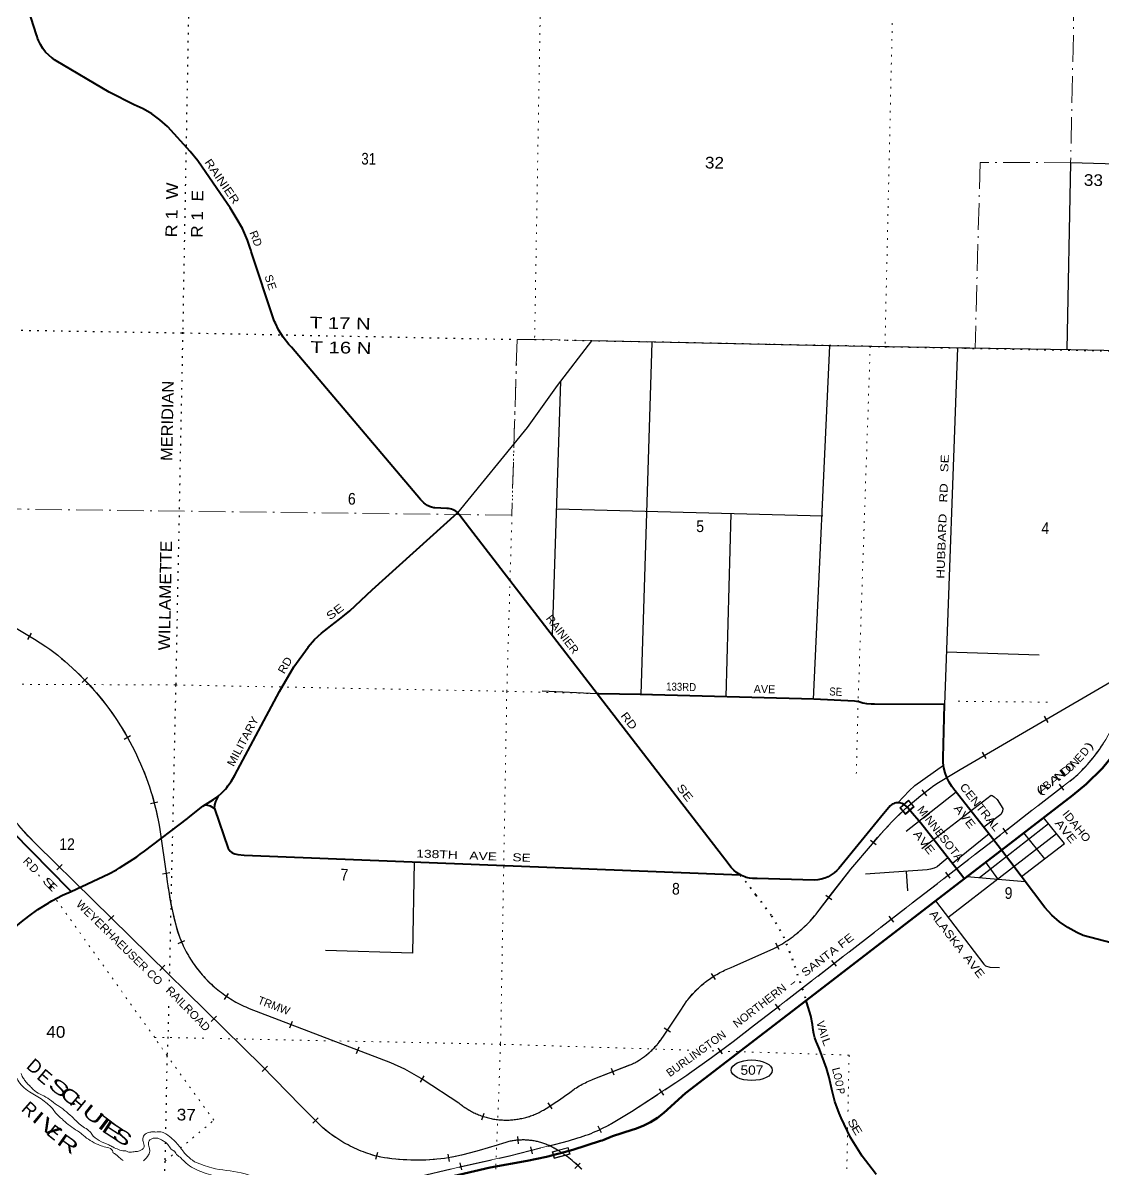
# Model space of a CAD drawing. Header units: feet. Extents: x -518066 to -250644, y -364975 to -177792.
# Drawn here: x -438504 to -422236, y -225043 to -207781 of the extents above; entities that cross this region are included whole.
import ezdxf
from ezdxf.enums import TextEntityAlignment as Align

# ---------------------------------------------------------------- set-up
doc = ezdxf.new("R2010")
doc.units = ezdxf.units.FT
doc.header["$LTSCALE"] = 80
for name, pattern in [('DOT_DASHED', [7.7, 5, -1.2, 0.3, -1.2]), ('DOTTED', [1.5, 0.3, -1.2]), ('LONG_DASHED', [7.5, 6, -1.5])]:
    doc.linetypes.add(name, pattern=pattern)
for name, color, linetype, lineweight in [('17', 7, 'Continuous', 25), ('23', 7, 'Continuous', 70), ('26', 7, 'Continuous', 40), ('29', 7, 'Continuous', 25), ('30', 7, 'Continuous', 13), ('34', 7, 'Continuous', 25), ('39', 7, 'Continuous', 13), ('41', 7, 'Continuous', 13), ('44', 7, 'DOT_DASHED', 13), ('53', 7, 'DOTTED', 40), ('59', 7, 'Continuous', 13), ('6', 7, 'DOTTED', 25), ('63', 7, 'Continuous', 25), ('7', 7, 'DOTTED', 13)]:
    doc.layers.add(name, color=color, linetype=linetype, lineweight=lineweight)
doc.layers.add('27', color=7, linetype='Continuous')

msp = doc.modelspace()

# ---------------------------------------------------------------- linework, layer by layer
at = {"layer": '17'}
msp.add_ellipse((-427527.23, -223554.43), major_axis=(-309.24, 1), ratio=0.500121, dxfattribs=at)
at = {"layer": '23'}
msp.add_line((-424326.84, -220670.02), (-423766.83, -220238.88), dxfattribs=at)
for points in [[(-423766.83, -220238.88), (-422692.57, -219411.83), (-422491.55, -219247.23), (-422246.92, -219006.15), (-422028.84, -218740.83), (-421912.1, -218524), (-421898.62, -218498.97), (-421889.28, -218474), (-421492.27, -217412.54), (-421332, -217052.44), (-421319.65, -217027.89), (-421307.12, -217002.44), (-421263.25, -216913.28), (-421194.83, -216804.5), (-421115.42, -216703.46), (-421025.87, -216611.28), (-420927.19, -216528.97), (-420820.44, -216457.42), (-420633.76, -216353.56), (-418017.95, -215139.14)], [(-431468.5, -225016.96), (-430908.82, -224920.5), (-430617.46, -224858.35), (-430277.03, -224767.88), (-430222.6, -224753.41), (-429803.96, -224618.52), (-429779.07, -224610.5), (-429753.96, -224600.1), (-429621.71, -224545.36), (-429328.36, -224451.02), (-429275.44, -224435.67), (-429160.15, -224392.51), (-429050.01, -224337.55), (-428946.21, -224271.37), (-428849.9, -224194.71), (-428523.71, -223901.1), (-426707.98, -222503.21), (-424326.84, -220670.02)], [(-439529.34, -226914.04), (-434125.42, -225642.27), (-431468.5, -225016.96)]]:
    msp.add_lwpolyline(points, dxfattribs=at)
at = {"layer": '26'}
for points in [[(-429853.48, -217885.27), (-431776.2, -215390.2), (-431923.27, -215200.24), (-431932.34, -215186.79), (-431947.45, -215168.15), (-431964.42, -215151.19), (-431983.07, -215136.1), (-432003.2, -215123.04), (-432024.58, -215112.16), (-432046.98, -215103.57), (-432070.16, -215097.37), (-432093.86, -215093.63), (-432117.82, -215092.38), (-432301.96, -215085.6), (-432316.08, -215083.15), (-432348.69, -215074.93), (-432380.26, -215063.35), (-432410.45, -215048.54), (-432438.93, -215030.65), (-432465.38, -215009.88), (-432515.86, -214957.87), (-434458.05, -212666.84), (-434498.19, -212622.93), (-434581.92, -212516.22), (-434654.04, -212401.34), (-434701.5, -212304.54), (-434713.73, -212279.59), (-434723.03, -212254.54), (-435063.81, -211224.41), (-435072.52, -211198.09), (-435080.41, -211174.41), (-435121.49, -211051.12), (-435197.77, -210879.14), (-435291.61, -210716.08), (-435383.68, -210565.27), (-435527.73, -210355.51), (-435870.21, -209858.18), (-435982.96, -209716.72), (-436323.2, -209343.8), (-436327.07, -209339.98), (-436440.15, -209239.67), (-436563.1, -209151.74), (-436694.57, -209077.14), (-436826.47, -209015.84), (-437202.72, -208822.77), (-438003.26, -208352.07), (-438028.18, -208337.42), (-438053.26, -208319.58), (-438063.05, -208312.62), (-438114.71, -208268.81), (-438161.51, -208219.83), (-438202.92, -208166.23), (-438238.51, -208108.6), (-438267.88, -208047.56), (-438281.76, -208008.79), (-438290.61, -207984.06), (-438299.99, -207958.79), (-438460.76, -207457.51)], [(-437778.76, -220860.59), (-437207.99, -220595.79), (-437094.57, -220535.64), (-437047.04, -220508.45), (-436787.31, -220338.19), (-436762.15, -220321.69), (-436737.31, -220302.71), (-436672.37, -220253.09), (-436025.6, -219762.9), (-436013.87, -219752.37), (-435791.66, -219577.59), (-435635.58, -219475.43), (-435569.67, -219430.51), (-435508.81, -219378.94), (-435455.07, -219322.75), (-435434.12, -219297.63), (-435415.49, -219272.75), (-435365.89, -219204.79), (-435311.45, -219110.95), (-434639.22, -217850.72), (-434421.81, -217479.07), (-434209.58, -217182.41), (-434207.6, -217179.84), (-434112.86, -217069.74), (-434007.14, -216970.15), (-433916.58, -216901.2), (-433890.19, -216881.1), (-433866.58, -216862.95), (-433733.83, -216760.87), (-433708.92, -216741.72), (-433683.83, -216720.34), (-433582.58, -216634.09), (-433244.5, -216319.58), (-431956.13, -215161.07)], [(-424326.84, -220670.02), (-424349.84, -220640.43), (-424978.56, -219831.6), (-425135.34, -219650.74), (-425175.03, -219603.98), (-425200.26, -219579.58), (-425225.27, -219555.39), (-425250.26, -219542.11), (-425263.33, -219536.73), (-425281.51, -219531.39), (-425300.15, -219527.97), (-425319.04, -219526.53), (-425337.97, -219527.06), (-425356.75, -219529.57), (-425375.16, -219534.03), (-425393.01, -219540.4), (-425410.09, -219548.59), (-425416.23, -219552.37), (-425441.21, -219570.07), (-425462.19, -219595.09), (-425545.2, -219694.1), (-426217.06, -220513.92), (-426247.19, -220546.23), (-426287.58, -220582.02), (-426331.49, -220613.4), (-426378.44, -220640.01), (-426427.92, -220661.57), (-426479.37, -220677.84), (-426532.25, -220688.64), (-426585.96, -220693.86), (-427446.72, -220666.74), (-427465.14, -220667.72), (-427513.64, -220666.81), (-427561.78, -220660.84), (-427609.02, -220649.86), (-427629.87, -220642.65), (-427654.84, -220634.02), (-427679.87, -220621.02), (-427707.69, -220606.34), (-427754.36, -220575.08), (-427797.5, -220539.11), (-427836.64, -220498.82), (-427871.36, -220454.67), (-427883.99, -220441.04), (-429853.48, -217885.27)], [(-423766.83, -220238.88), (-423984.12, -219953.35), (-424463.5, -219348.75), (-424468.99, -219342.39), (-424515.53, -219281.67), (-424555.48, -219216.42), (-424588.38, -219147.35), (-424613.89, -219075.22), (-424631.71, -219000.81), (-424641.66, -218924.95), (-424643.63, -218848.47), (-424624.89, -218047.74), (-425678.55, -218043.38), (-425730.76, -218043.32), (-425793.85, -218037.2), (-425855.96, -218024.53), (-425882.18, -218014.51), (-425914.68, -218005.54), (-425947.94, -218000.02), (-425981.59, -217998.01), (-426592.72, -217965.72), (-429209.21, -217897.75), (-429828.52, -217885.75), (-429853.48, -217885.27)], [(-437778.76, -220860.59), (-437805.45, -220833.42), (-438649.7, -219974.06), (-438953.04, -219593.92), (-439214.97, -219184.16), (-439374.57, -218877.82)], [(-435761.42, -219557.8), (-435721.27, -219561.46), (-435685.81, -219571.31), (-435619.89, -219610.36)], [(-435619.89, -219610.36), (-435614.9, -219555.55), (-435599.15, -219508.24), (-435551.84, -219415.4)], [(-435619.89, -219610.36), (-435414.13, -220217), (-435384.45, -220255.22), (-435352.94, -220278.87), (-435311.57, -220296.61), (-435266.27, -220304.49), (-435172.67, -220315.88), (-427701.46, -220610.47)], [(-421694.28, -221745.31), (-422535.08, -221525.5), (-422633.17, -221481.68), (-422767.33, -221406.79), (-422892.93, -221318.29), (-423008.59, -221217.15), (-423113.05, -221104.47), (-423638.12, -220408.02), (-423766.83, -220238.88)], [(-439436.73, -222105.45), (-439341.32, -222029.23), (-439114.39, -221827.03), (-438840.47, -221585.23), (-438523.85, -221319.87), (-438416.34, -221234.78), (-438278.14, -221132.39), (-438115.75, -221034.14), (-438090.9, -221019.1), (-438065.75, -221005.56), (-437906.69, -220919.94), (-437778.76, -220860.59)], [(-425652.41, -225126.18), (-425665.04, -225110.87), (-425865.95, -224849.06), (-426038.4, -224567.68), (-426180.48, -224269.81), (-426212.42, -224198.53), (-426275.22, -224024.71), (-426319.51, -223845.28), (-426360.06, -223664.51), (-426402.3, -223524.81), (-426506.81, -223237.05), (-426554.01, -223130.07), (-426557.07, -223122.9), (-426577.3, -223066.44), (-426591.52, -223008.16), (-426599.56, -222948.73), (-426610.29, -222866.44), (-426638.94, -222734.68), (-426697.65, -222537.82), (-426707.98, -222503.21)]]:
    msp.add_lwpolyline(points, dxfattribs=at)
at = {"layer": '29'}
for p, q in [((-429032.6, -212587.71), (-429196.96, -217898.07)), ((-426595.57, -217966.27), (-426353.17, -212642.46)), ((-424429.9, -212674.7), (-424624.89, -218047.74)), ((-430406.18, -213176.97), (-430532.87, -217003.65)), ((-430469.81, -215099.1), (-426458.02, -215204.12)), ((-427842.74, -215167.87), (-427915.33, -217931.36)), ((-424596.04, -217252.88), (-423197.15, -217296.68)), ((-429853.48, -217885.27), (-430684.84, -217846.76)), ((-424450.56, -219365.07), (-425200.84, -219957.29)), ((-423057.8, -219842.48), (-424096.36, -220654.42)), ((-424572.07, -221252.53), (-422939.54, -219988.97)), ((-423952.39, -219995.05), (-424505.98, -220439.57)), ((-423432.14, -219981.21), (-423119.41, -220372.19)), ((-424005.38, -220422.54), (-423823.37, -220672.78)), ((-425199.04, -220559.22), (-425183.1, -220850.88)), ((-424286.06, -220638.62), (-423409.22, -220711.64))]:
    msp.add_line(p, q, dxfattribs=at)
for points in [[(-412617.68, -211466.29), (-412845.61, -211437.25), (-414799.86, -211459.04), (-414841.18, -211450.5), (-414860.01, -211437.54), (-414869.42, -211415.17), (-414876.48, -211378.67), (-414850.59, -210204.69), (-414857.66, -210167.01), (-414869.42, -210152.88), (-414900.29, -210125.47), (-420110.21, -209964.31), (-422724.29, -209887.4), (-422780.36, -212702.06)], [(-429941.02, -212569.13), (-430459.33, -213240.47), (-430909.94, -213874.77), (-431956.13, -215161.07)], [(-419979.57, -212762.24), (-422719.44, -212703.37), (-426372.6, -212642.13), (-429941.02, -212569.13)], [(-425326.06, -219526.73), (-425158.02, -219348.06), (-425070.97, -219265.34), (-424637.36, -218957.72)], [(-424964.85, -220214.72), (-423922.59, -219413.22), (-423905.76, -219418.71), (-423875.16, -219437.55), (-423832.28, -219479.1), (-423745.7, -219611.83), (-423749.1, -219655.53), (-423777.83, -219701.32), (-424032.63, -219892.17)], [(-423464, -220638.98), (-422816.12, -220141.85), (-423132.22, -219750.3)], [(-432613.09, -220416.8), (-432636.24, -221789.08), (-433944.99, -221751.4)], [(-424572.42, -220354.08), (-424692.34, -220456.66), (-424731.96, -220490.26), (-424781.39, -220511.46), (-424835.53, -220527.94), (-424885.09, -220537.96), (-425815.22, -220600.94)], [(-424761.58, -221004.72), (-424033.76, -221956.45), (-424006.97, -221982.19), (-423943.28, -222004.23), (-423797.83, -222008.66)]]:
    msp.add_lwpolyline(points, dxfattribs=at)
at = {"layer": '34'}
for p, q in [((-438430.93, -217067.71), (-438374.55, -216973.48)), ((-437609.93, -217716.16), (-437530.64, -217640.2)), ((-423064.51, -218317.88), (-423119.79, -218223)), ((-436978.28, -218569.46), (-436882.91, -218515.04)), ((-423997.15, -218858.26), (-424052.43, -218763.39)), ((-424891.17, -219420.31), (-424958.65, -219333.69)), ((-436580.05, -219538.19), (-436473.84, -219510.34)), ((-425653.76, -220161), (-425739.17, -220091.98)), ((-437912.78, -220455.81), (-437990.6, -220535.08)), ((-436401.49, -220594.16), (-436292.79, -220578.54)), ((-426322.01, -220987.08), (-426409.43, -220920.65)), ((-437136.51, -221221.56), (-437214.33, -221300.83)), ((-436164.34, -221643.58), (-436063.83, -221599.38)), ((-427112.68, -221737.68), (-427165.39, -221641.36)), ((-436366.3, -221974.02), (-436444.12, -222053.28)), ((-428071.85, -222188.54), (-428130.65, -222095.82)), ((-435469.9, -222487.48), (-435407.64, -222397.04)), ((-435590.04, -222739.76), (-435667.85, -222819.03)), ((-434484.01, -222915.53), (-434444.71, -222813)), ((-428753.02, -222980.65), (-428844.28, -222919.59)), ((-433478.46, -223303.67), (-433439.17, -223201.14)), ((-434819.97, -223494.1), (-434899.52, -223571.62)), ((-429600, -223629.76), (-429639.9, -223527.46)), ((-432516.8, -223734.42), (-432462.23, -223639.14)), ((-430532.09, -224135.81), (-430591.91, -224043.73)), ((-431591.84, -224303.23), (-431557.51, -224198.93)), ((-434058.56, -224273.64), (-434137.15, -224352.13)), ((-431056.96, -224550.79), (-431046.79, -224661.41)), ((-433162.94, -224792.74), (-433192.43, -224899.84)), ((-432102.32, -224819.02), (-432084.75, -224928.71)), ((-430112.85, -224955.99), (-430191.07, -225034.85))]:
    msp.add_line(p, q, dxfattribs=at)
at = {"layer": '34', "lineweight": 13}
for p, q in [((-427482.41, -222871.76), (-422662.14, -219141.84)), ((-425298.23, -219602.61), (-425166, -219487.33)), ((-425080.22, -219585.72), (-425166, -219487.33)), ((-425212.45, -219701), (-425298.23, -219602.61)), ((-425212.8, -219700.6), (-425080.57, -219585.32)), ((-439521.26, -226801.72), (-431914.93, -225009.3))]:
    msp.add_line(p, q, dxfattribs=at)
at = {"layer": '34'}
for points in [[(-425708.53, -220142.53), (-425686.04, -220114.68), (-425632.92, -220051.48), (-425578.87, -219988.77), (-425524.01, -219927.23), (-425467.57, -219866.33), (-425410.04, -219806.99), (-425351.97, -219748.42), (-425292.32, -219690.5), (-425232.26, -219634.01), (-425170.99, -219578.4), (-425108.26, -219524.11), (-425045.36, -219470.86), (-424981.29, -219418.51), (-424915.72, -219367.45), (-424850.03, -219317.44), (-424783.52, -219268.59), (-424715.51, -219221.02), (-424387.98, -219023.24), (-418745.69, -215735.95)], [(-439328.07, -216463.11), (-438331.61, -217060.96), (-438157.64, -217170.76), (-438097.37, -217214.47), (-438038.44, -217259.31), (-437980.28, -217305.18), (-437922.25, -217351.99), (-437865.57, -217399.94), (-437809.97, -217448.67), (-437754.53, -217498.34), (-437700.41, -217549.14), (-437647.4, -217600.75), (-437594.77, -217653.62), (-437543.59, -217707.05), (-437492.9, -217761.17), (-437443.19, -217816.67), (-437394.93, -217872.71), (-437347.41, -217929.78), (-437300.72, -217987.31), (-437255.03, -218046.21), (-437210.52, -218105.31), (-437167.01, -218165.79), (-437124.68, -218226.47), (-437083.1, -218288.18), (-437042.95, -218350.44), (-437003.89, -218413.49), (-436965.67, -218476.98), (-436928.79, -218541.6), (-436892.74, -218606.67), (-436858.14, -218672.28), (-436824.37, -218738.33), (-436792.28, -218805.28), (-436761.05, -218872.66), (-436731, -218940.24), (-436702.02, -219008.62), (-436674.5, -219077.53), (-436648.06, -219147.22), (-436622.55, -219216.77), (-436598.73, -219287.22), (-436576.1, -219357.85), (-436554.31, -219428.93), (-436534.04, -219499.96), (-436515.12, -219572.11), (-436497.13, -219644.13), (-436480.93, -219716.44), (-436465.31, -219788.84), (-436451.39, -219862.13), (-436439.43, -219930.67), (-436339.38, -220627.08), (-436328.81, -220716.35), (-436316.26, -220804.85), (-436302.17, -220893.2), (-436287.01, -220981.93), (-436269.85, -221069.93), (-436251.24, -221157.23), (-436231.54, -221244.93), (-436209.86, -221331.9), (-436186.7, -221418.19), (-436172.76, -221467.66), (-436162.35, -221498.84), (-436151.29, -221529.6), (-436139.69, -221560.2), (-436127.68, -221590.86), (-436115.02, -221621.1), (-436101.87, -221651), (-436088.3, -221680.95), (-436074.08, -221710.49), (-436059.39, -221739.68), (-436044.1, -221768.88), (-436028.39, -221797.53), (-436012.33, -221826.08), (-435995.55, -221854.39), (-435978.35, -221882.16), (-435960.62, -221909.76), (-435942.59, -221937.06), (-435923.84, -221964.14), (-435904.86, -221990.73), (-435885.15, -222017.09), (-435865.21, -222042.99), (-435844.73, -222068.71), (-435823.84, -222093.89), (-435802.47, -222118.71), (-435780.8, -222143.24), (-435758.47, -222167.37), (-435735.85, -222191.18), (-435712.81, -222214.48), (-435689.46, -222237.48), (-435665.53, -222259.88), (-435641.28, -222282), (-435616.8, -222303.63), (-435591.85, -222324.9), (-435566.48, -222345.66), (-435540.63, -222366.06), (-435514.71, -222386.04), (-435488.21, -222405.43), (-435461.45, -222424.35), (-435434.4, -222442.97), (-435407.18, -222460.93), (-435379.29, -222478.49), (-435351.34, -222495.63), (-435323.03, -222512.07)], [(-433442.59, -224757.61), (-433475.71, -224743.28), (-433508.88, -224728.38), (-433541.49, -224712.83), (-433574, -224696.84), (-433606.09, -224680.38), (-433638.11, -224663.18), (-433669.57, -224645.34), (-433700.75, -224627.21), (-433731.85, -224608.33), (-433762.4, -224589.11), (-433792.69, -224569.26), (-433822.58, -224548.67), (-433852.05, -224527.9), (-433881.28, -224506.52), (-433910.13, -224484.38), (-433938.53, -224462.06), (-433966.54, -224439.27), (-433994.18, -224415.69), (-434325.35, -224084.14), (-434905.19, -223488.96), (-438301.23, -220154.99), (-438425.09, -220027.43), (-438495.52, -219948.75), (-438563.74, -219868.89)], [(-429937.85, -223700.52), (-429913.65, -223691.12), (-429360.61, -223475.44), (-429342.51, -223467.29), (-429324.74, -223458.79), (-429307.09, -223449.97), (-429289.44, -223440.9), (-429272.07, -223431.46), (-429254.94, -223421.74), (-429237.8, -223411.8), (-429220.95, -223401.48), (-429204.34, -223390.89), (-429187.77, -223379.94), (-429171.53, -223368.77), (-429155.38, -223357.4), (-429139.43, -223345.61), (-429123.82, -223333.61), (-429108.34, -223321.28), (-429093.07, -223308.81), (-429077.97, -223295.92), (-429063.18, -223282.92), (-429048.56, -223269.5), (-429034.24, -223255.96), (-429020.08, -223242.12), (-429006.24, -223228.04), (-428992.64, -223213.72), (-428979.26, -223199.23), (-428966.15, -223184.37), (-428953.23, -223169.36), (-428940.66, -223154.11), (-428928.3, -223138.72), (-428916.32, -223122.99), (-428904.53, -223107.1), (-428893.04, -223091.1), (-428881.79, -223074.85), (-428871.57, -223059.39), (-428868.59, -223055.87), (-428596.22, -222648.84), (-428503.8, -222510.35), (-428490.1, -222492.45), (-428473.65, -222471.73), (-428456.8, -222451.18), (-428439.7, -222430.87), (-428422.09, -222411.03), (-428404.25, -222391.41), (-428385.93, -222372.09), (-428367.38, -222353.02), (-428348.47, -222334.46), (-428329.3, -222316.11), (-428309.83, -222298.15), (-428289.89, -222280.5), (-428269.82, -222263.27), (-428249.34, -222246.21), (-428228.64, -222229.73), (-428207.54, -222213.42), (-428186.23, -222197.69), (-428164.67, -222182.17), (-428142.94, -222167.08), (-428120.76, -222152.32), (-428098.35, -222138.11), (-428075.85, -222124.19), (-428052.9, -222110.59), (-428029.92, -222097.46), (-428006.64, -222084.71), (-427982.99, -222072.46), (-427959.39, -222060.57), (-427935.46, -222049.03), (-427911.18, -222038.02), (-427886.94, -222027.34), (-427862.52, -222017.09), (-427837.79, -222007.36), (-427791.04, -221985.34), (-427196.18, -221720.68), (-427165.5, -221704.8), (-427135.34, -221688.29), (-427105.45, -221671.26), (-427075.56, -221653.79), (-427046.21, -221635.7), (-427017.3, -221617.18), (-426988.4, -221598.21), (-426960.03, -221578.63), (-426932.11, -221558.61), (-426904.27, -221537.98), (-426877.07, -221516.99), (-426850.04, -221495.65), (-426823.38, -221473.62), (-426797.32, -221451.23), (-426771.55, -221428.3), (-426746.12, -221405.13), (-426721.06, -221381.24), (-426696.53, -221357.2), (-426672.34, -221332.44), (-426648.71, -221307.51), (-426625.33, -221282.05), (-426602.58, -221256.25), (-426580.28, -221230.01), (-426558.33, -221203.5), (-426546.64, -221188.8), (-426308.31, -220875.19), (-426033.99, -220527.43), (-425708.53, -220142.53)], [(-435323.03, -222512.07), (-435294.6, -222528.25), (-435265.58, -222543.86), (-435236.54, -222558.87), (-435207.28, -222573.4), (-435177.54, -222587.58), (-435147.68, -222600.92), (-435117.68, -222614.04), (-435097.8, -222622.25), (-432965.14, -223439.58), (-432758.77, -223533.4), (-432476.8, -223694.87), (-431940.65, -224046.26), (-431925.48, -224058.73), (-431910.17, -224070.76), (-431894.64, -224082.52), (-431878.89, -224094.18), (-431862.93, -224105.43), (-431846.85, -224116.35), (-431830.52, -224127.16), (-431814.01, -224137.56), (-431797.37, -224147.63), (-431780.43, -224157.52), (-431763.44, -224167.01), (-431746.31, -224176.33), (-431728.89, -224185.29), (-431711.43, -224193.86), (-431693.76, -224202.17), (-431676.03, -224210.24), (-431658, -224217.96), (-431640.02, -224225.38), (-431621.74, -224232.44), (-431603.5, -224239.18), (-431585.04, -224245.68), (-431566.53, -224251.77), (-431547.9, -224257.53), (-431529.21, -224263.05), (-431510.32, -224268.15), (-431491.38, -224273.01), (-431472.39, -224277.46), (-431453.34, -224281.69), (-431434.18, -224285.42), (-431414.96, -224288.89), (-431395.78, -224292.06), (-431376.46, -224294.91), (-431357.09, -224297.34), (-431337.6, -224299.45), (-431318.21, -224301.34), (-431298.72, -224302.73), (-431279.23, -224303.81), (-431259.7, -224304.65), (-431240.29, -224305.09), (-431220.67, -224305.12), (-431201.15, -224304.93), (-431181.69, -224304.27), (-431162.21, -224303.44), (-431142.65, -224302.12), (-431123.25, -224300.51), (-431103.9, -224298.58), (-431084.42, -224296.32), (-431065.13, -224293.6), (-431045.85, -224290.74), (-431026.63, -224287.38), (-431007.34, -224283.79), (-430988.33, -224279.84), (-430969.28, -224275.47), (-430950.31, -224270.88), (-430931.38, -224265.98), (-430912.65, -224260.62), (-430893.88, -224255), (-430875.28, -224249.09), (-430856.8, -224242.8), (-430838.49, -224236.2), (-430820.23, -224229.28), (-430802.07, -224222.15), (-430784.1, -224214.56), (-430766.23, -224206.73), (-430748.48, -224198.51), (-430730.83, -224190.07), (-430713.46, -224181.26), (-430696.17, -224172.21), (-430679.08, -224162.87), (-430663.93, -224154.2), (-430582.7, -224104.04), (-430503.06, -224052.29), (-430424.26, -223999.15), (-430345.57, -223944.78), (-430268.48, -223888.84), (-430202.85, -223839.69), (-430190.33, -223831.4), (-430168.42, -223817.64), (-430146.41, -223804.15), (-430123.96, -223790.98), (-430101.49, -223778.26), (-430078.72, -223765.92), (-430055.61, -223754.06), (-430032.53, -223742.54), (-430009.14, -223731.39), (-429985.42, -223720.74), (-429961.71, -223710.42), (-429937.85, -223700.52)], [(-430450.48, -224758.8), (-430475.19, -224743.84), (-430504.09, -224727.24), (-430505.72, -224726.29), (-430520.41, -224718.27), (-430535.14, -224710.55), (-430549.98, -224703.07), (-430565.06, -224695.76), (-430580.2, -224688.87), (-430595.42, -224682.13), (-430610.82, -224675.72), (-430626.36, -224669.48), (-430641.88, -224663.61), (-430657.63, -224658.02), (-430673.39, -224652.66), (-430689.29, -224647.51), (-430705.24, -224642.8), (-430721.36, -224638.22), (-430737.47, -224633.96), (-430753.67, -224630.04), (-430769.89, -224626.41), (-430786.23, -224623.01), (-430802.6, -224619.84), (-430819.04, -224617.08), (-430835.5, -224614.53), (-430852.06, -224612.31), (-430868.66, -224610.32), (-430885.23, -224608.71), (-430901.84, -224607.31), (-430918.44, -224606.21), (-430935.14, -224605.45), (-430951.75, -224604.95), (-430968.49, -224604.7), (-430985.1, -224604.82), (-431001.84, -224605.17), (-431018.47, -224605.88), (-431035.14, -224606.81), (-431051.7, -224608.01), (-431068.35, -224609.54), (-431084.91, -224611.43), (-431101.41, -224613.51), (-431117.99, -224615.92), (-431134.39, -224618.57), (-431150.8, -224621.53), (-431167.18, -224624.88), (-431183.42, -224628.38), (-431199.65, -224632.19), (-431215.86, -224636.37), (-431231.94, -224640.73), (-431247.91, -224645.34), (-431263.86, -224650.36), (-431361.55, -224682.09), (-431495.25, -224723.42), (-431630.42, -224761.82), (-431765.17, -224798.46), (-431900.44, -224832.77), (-432037.2, -224864.12), (-432042.58, -224864.99), (-432098.75, -224873.98), (-432154.71, -224881.71), (-432211.19, -224888.67), (-432267.47, -224894.36), (-432323.95, -224899.35), (-432380.28, -224903.37), (-432437.09, -224906.34), (-432493.67, -224908.02), (-432550.15, -224909.08), (-432607.11, -224909.04), (-432663.58, -224908.1), (-432720.23, -224906.16), (-432776.96, -224902.87), (-432833.28, -224899), (-432889.75, -224894.13), (-432946.33, -224887.91), (-433002.48, -224881.1), (-433058.47, -224873.33), (-433114.59, -224864.23), (-433133.43, -224859.7), (-433168.5, -224850.82), (-433203.47, -224841.18), (-433238.34, -224831.11), (-433272.81, -224820.26), (-433307.18, -224808.96), (-433341.3, -224797.07), (-433375.33, -224784.43), (-433408.93, -224771.31), (-433442.59, -224757.61)], [(-430086.57, -225042.94), (-430105.02, -225024.25), (-430122.23, -225008.75), (-430151.83, -224980.88), (-430173.62, -224961.37), (-430205.4, -224936.87), (-430230.7, -224915.51), (-430256.64, -224894.47), (-430282.68, -224874.01), (-430309.16, -224853.95), (-430330.97, -224838.23)]]:
    msp.add_lwpolyline(points, dxfattribs=at)
at = {"layer": '34', "lineweight": 13}
for points in [[(-424714.91, -219221.93), (-424387.42, -219024.18), (-418745.12, -215736.89)], [(-439328.19, -216465.84), (-438332.17, -217061.89), (-438158.24, -217171.66)], [(-438424.28, -220026.67), (-438300.44, -220154.21), (-434904.4, -223488.18), (-434324.55, -224083.36), (-433993.43, -224414.87)], [(-426545.77, -221189.46), (-426307.44, -220875.85), (-426033.14, -220528.11), (-425707.68, -220143.22)], [(-427837.35, -222008.36), (-427790.58, -221986.33), (-427195.69, -221721.65)], [(-435098.2, -222623.26), (-432965.56, -223440.58), (-432759.27, -223534.37), (-432477.37, -223695.8), (-431941.29, -224047.14)], [(-428870.69, -223060.05), (-428867.71, -223056.52), (-428595.3, -222649.45), (-428502.9, -222510.98)], [(-429913.25, -223692.13), (-429360.15, -223476.43), (-429359.16, -223475.94)], [(-429640.43, -224358.61), (-429338.57, -224178.14), (-428668.36, -223738.73), (-428505.59, -223629.29)], [(-431905.1, -225004.22), (-431175.88, -224843.94), (-430286.16, -224618.57), (-430146.23, -224574.72)]]:
    msp.add_lwpolyline(points, dxfattribs=at)
msp.add_lwpolyline([(-425286.93, -219603.38), (-425166.77, -219498.62), (-425091.86, -219584.54), (-425212.02, -219689.3)], close=True, dxfattribs=at)
for centre, radius, start, end in [((-440634.83, -220627.76), 4251.84, 9.43393, 54.3752), ((-424250.14, -217361.58), 2385.6, 311.7332, 340.21395), ((-433952.67, -215977.9), 6032.23, 206.19107, 222.15893), ((-422020.65, -223120.78), 4739.21, 124.64603, 141.07647), ((-431236.05, -220052.28), 5136.69, 186.42644, 195.99811), ((-428094.15, -219961.49), 1976.21, 297.04163, 321.58333), ((-434387.41, -220883.15), 1879.69, 198.12741, 247.7811), ((-427289.22, -223426.13), 1520.04, 111.13713, 142.98275), ((-441858.6, -204524.1), 23309.04, 304.95049, 308.08025), ((-429819.82, -222440.22), 1133.59, 293.92248, 326.85355), ((-429384.19, -225077.46), 1482.92, 110.9021, 123.47929), ((-433504.24, -219495.09), 5457.7, 301.36738, 307.23026), ((-431225.05, -223186.78), 1119.47, 230.22283, 300.11527), ((-430834.55, -222263.82), 2411.23, 286.58653, 299.68492), ((-432639.12, -222845.13), 2073.22, 229.21357, 256.74807), ((-433783.68, -217039.68), 8015.87, 282.5829, 288.31935), ((-430972.14, -225560.09), 956.47, 60.66361, 107.77893), ((-431443, -226383.18), 1904.72, 44.74428, 60.44653), ((-432576.25, -221661.96), 3246.09, 260.45774, 279.55506)]:
    msp.add_arc(centre, radius, start, end, dxfattribs=at)
msp.add_ellipse((-535448.69, -234509.63), major_axis=(2545.71, 100043.5), ratio=0.999999, start_param=4.87699714, end_param=4.88402708, dxfattribs=at)
at = {"layer": '39'}
msp.add_line((-435950.5, -224909.58), (-435919.54, -224932.48), dxfattribs=at)
for points in [[(-439460, -223309), (-439270.54, -223346.39), (-439021.56, -223418.64), (-438997.52, -223429.07), (-438812.44, -223460.05), (-438738.3, -223491.39), (-438678.64, -223546.7), (-438580.17, -223703.36), (-438510.98, -223795.09), (-438405.4, -223881.32), (-438203.56, -224003.24), (-438117.93, -224075.06), (-438060.26, -224128.32), (-438012.87, -224195.54), (-437909.49, -224293.82), (-437897.54, -224304.08), (-437847.81, -224349.16), (-437626.39, -224509.67), (-437570.6, -224554.85), (-437340.69, -224687.27), (-437304.58, -224699.9), (-437148.5, -224780.84), (-437146.64, -224790.94), (-437122.72, -224809.44), (-437055.05, -224868.9), (-436995.37, -224911.7)], [(-438529.59, -223605.48), (-438522.16, -223630.62), (-438504.61, -223662.66), (-438485.94, -223690.1), (-438469.95, -223715.7)], [(-438469.95, -223715.7), (-438419.88, -223772.27), (-438401.98, -223788.65), (-438350.38, -223843.84), (-438130.52, -223974.09), (-438016.87, -224060.44), (-437962.95, -224095.52), (-437741.86, -224278.18), (-437598.59, -224405.28), (-437508.74, -224465.08), (-437482.92, -224491.66), (-437467.16, -224516.08), (-437211.5, -224679.13), (-437147.44, -224710.31), (-436976.88, -224767.28), (-436964.77, -224767.46), (-436922.65, -224782.19), (-436866.29, -224789.08), (-436829.87, -224781.57), (-436761.2, -224774.52), (-436716.5, -224753.02), (-436681.73, -224721.3), (-436679.19, -224687.07), (-436698.2, -224610.2), (-436693.46, -224563.92), (-436676.81, -224529.9), (-436605.66, -224492.67), (-436553.08, -224483.38), (-436482.51, -224484.44), (-436460.31, -224482.74), (-436389.85, -224491.86), (-436319.9, -224533.22), (-436232.28, -224607.08), (-436194.52, -224643.92), (-436081.74, -224786.69), (-435956.49, -224905.46), (-435950.5, -224909.58)], [(-436687.03, -224918.05), (-436611.94, -224828.79), (-436591.91, -224756.14), (-436599.04, -224730.9), (-436613.47, -224663.16), (-436610.28, -224635.52), (-436592.16, -224604.29), (-436553.25, -224583.24), (-436502.7, -224575.86), (-436472.76, -224579.04), (-436399.97, -224614.03), (-436358.34, -224638.95), (-436310.7, -224689.12), (-436256.03, -224755.33), (-436229.45, -224768.88), (-436221.36, -224773.41), (-436201.53, -224803.14), (-436137.68, -224865.81), (-436071.72, -224929.45)], [(-434341.5, -225636.25), (-434490.88, -225533.56), (-434874.78, -225328.46), (-435189.14, -225225.73), (-435570.66, -225157.44), (-435841.39, -225073.95), (-435965.55, -225012.74), (-436071.72, -224929.45)], [(-435919.54, -224932.48), (-435659.44, -225024.4), (-435215.91, -225100.34), (-434747.08, -225281.52), (-434324.15, -225527.86), (-434237.22, -225613.43)]]:
    msp.add_spline(points, degree=3, dxfattribs=at)
at = {"layer": '44'}
msp.add_lwpolyline([(-410302.53, -186281.38), (-411714.05, -186265.16), (-411719.45, -187622.13), (-412049.74, -187620.53), (-412068.54, -188873.6), (-411751.86, -188876.39), (-411772.12, -191549.78), (-414492.35, -191515.34), (-414593.68, -196809.54), (-414701.92, -202159.88), (-419983.12, -202064.22), (-420078.15, -207393.06), (-422670.26, -207351.82), (-422724.29, -209887.4), (-424087.69, -209881.75), (-424162.86, -212682.52), (-425520.43, -212657.6), (-430797.01, -212548.26), (-431061.23, -212548.34), (-431140.21, -215195.16), (-438866.63, -215100.55), (-438842.32, -213803), (-439276.73, -213798.29)], dxfattribs=at)
at = {"layer": '53'}
msp.add_lwpolyline([(-427701.46, -220610.47), (-427463.58, -220911.86), (-427231.04, -221227.11), (-427051.01, -221538.61), (-426919.73, -221872.62), (-426707.98, -222503.21)], dxfattribs=at)
at = {"layer": '59'}
for points in [[(-430532.72, -224784.56), (-430291.32, -224715.57), (-430262.34, -224816.95), (-430503.73, -224885.94)], [(-430522.82, -224790.05), (-430296.81, -224725.46), (-430272.23, -224811.45), (-430498.23, -224876.04)]]:
    msp.add_lwpolyline(points, close=True, dxfattribs=at)
at = {"layer": '6'}
for p, q in [((-436202.69, -217752.3), (-436304.19, -222358.17)), ((-436309.29, -222589.59), (-436319.49, -223052.42)), ((-436319.49, -223052.42), (-436333.59, -223331.9)), ((-436333.59, -223331.9), (-436357.54, -224507.08)), ((-436360.19, -224637.48), (-436366.03, -224923.82))]:
    msp.add_line(p, q, dxfattribs=at)
for points in [[(-435572.18, -185799.65), (-435675.63, -191150.45), (-435809.14, -196487.54), (-435901.63, -201780.65), (-436000.47, -207092.65), (-436097.81, -212439.8), (-436202.69, -217752.3)], [(-439249.76, -212398.07), (-436097.94, -212448.83), (-431061.23, -212548.34)], [(-430797.01, -212548.26), (-425742.14, -212648.23), (-425520.43, -212657.6), (-420497.74, -212751.21), (-420225.59, -212759.33), (-415168.59, -212851.62), (-414914.54, -212857.46), (-409772.31, -212929.93)], [(-436366.03, -224923.82), (-436469.83, -228397.91), (-436637.03, -233694.71), (-436804.13, -238987.5), (-436985.64, -244293.98), (-437040.58, -249595.73), (-437137.81, -254902.41), (-437181.91, -257353.12)]]:
    msp.add_lwpolyline(points, dxfattribs=at)
at = {"layer": '63'}
for p, q in [((-422825.22, -219335.95), (-422893.18, -219248.13)), ((-423674.85, -219996.66), (-423742.79, -219908.85)), ((-424538.43, -220661.6), (-424606.39, -220573.78)), ((-425388.04, -221322.32), (-425455.99, -221234.5)), ((-426251.61, -221987.25), (-426319.55, -221899.44)), ((-427101.2, -222647.98), (-427169.15, -222560.16)), ((-427968.97, -223309.35), (-428034.92, -223220.03)), ((-428853.51, -223927.46), (-428914.38, -223834.61)), ((-429790.81, -224496.83), (-429838.05, -224396.36)), ((-430828.24, -224813.97), (-430855.5, -224706.34)), ((-431892.49, -225056.43), (-431916.33, -224947.99))]:
    msp.add_line(p, q, dxfattribs=at)
at = {"layer": '63', "linetype": 'LONG_DASHED'}
msp.add_line((-439527.18, -226801.99), (-431916.23, -225008.48), dxfattribs=at)
msp.add_lwpolyline([(-431916.24, -225008.48), (-431176.14, -224842.86), (-430286.46, -224617.51), (-430146.56, -224573.67), (-430106.2, -224561.4), (-430066.35, -224548.27), (-430026.7, -224534.44), (-429986.97, -224520.1), (-429947.75, -224504.9), (-429908.96, -224489.06), (-429870.07, -224472.71), (-429831.7, -224455.49), (-429793.76, -224437.66), (-429755.8, -224419.06), (-429718.5, -224399.89), (-429681.34, -224380.27), (-429644.47, -224359.75), (-429641, -224357.67), (-429339.16, -224177.21), (-428668.98, -223737.81), (-428506.23, -223628.4), (-428462.65, -223596.96), (-428131.95, -223361.54), (-427805.56, -223120.59), (-427483.1, -222870.89), (-422662.85, -219140.99), (-422647.9, -219127.74), (-422617.44, -219099.42), (-422587.35, -219070.71), (-422557.77, -219041.32), (-422528.55, -219011.53), (-422500.16, -218981.2), (-422472.13, -218950.49), (-422444.69, -218919.3), (-422417.77, -218887.43), (-422391.52, -218855.32), (-422365.56, -218822.59), (-422340.49, -218789.55), (-422315.71, -218755.88), (-422291.83, -218721.91), (-422268.31, -218687.53), (-422245.47, -218652.93), (-422223.16, -218617.63)], dxfattribs=at)
at = {"layer": '7'}
for p, q in [((-431061.23, -212548.34), (-430797.01, -212548.26)), ((-425742.14, -212648.23), (-425924.15, -217983.37)), ((-431216.28, -217847.61), (-426610.61, -217965.75)), ((-425924.15, -217983.37), (-425954.47, -219174.78)), ((-424418.18, -217998), (-423028.54, -218011.52)), ((-438253.37, -220632.47), (-438288.04, -220583.89)), ((-436519.08, -223063.09), (-438047.78, -220920.6)), ((-435780.4, -223072.38), (-436319.63, -223061.45)), ((-431309.29, -223163.17), (-435571.06, -223076.63)), ((-428475.08, -223251.32), (-431309.29, -223163.17)), ((-435628.43, -224307.85), (-436333.59, -223331.9)), ((-426060.12, -223326.5), (-428137.74, -223261.83)), ((-426060.12, -223326.5), (-426074.54, -224030.22)), ((-426074.54, -224030.22), (-426079.41, -224267.14)), ((-436131.86, -224729.09), (-435628.43, -224307.85)), ((-426082.48, -224417.83), (-426096.82, -225117.89)), ((-436363.75, -224923.11), (-436212.61, -224796.66))]:
    msp.add_line(p, q, dxfattribs=at)
for points in [[(-425020.7, -186002.58), (-425122.03, -191321.16), (-425207.67, -196670.01), (-425301.11, -202000.43), (-425400.19, -207304.37), (-425520.43, -212657.6)], [(-430529.36, -196572.1), (-430622.73, -201910.58), (-430705.53, -207216.77), (-430797.01, -212548.26)], [(-431061.23, -212548.34), (-431216.28, -217847.61), (-431309.29, -223163.17), (-431380.93, -225018.6)], [(-439352.63, -217738.63), (-436202.69, -217752.3), (-431216.28, -217847.61)], [(-436331.25, -223337.72), (-436519.08, -223063.09), (-436319.63, -223061.45)], [(-431380.93, -225018.6), (-431461.29, -228508.65), (-431470.21, -230237.26)]]:
    msp.add_lwpolyline(points, dxfattribs=at)

# ---------------------------------------------------------------- texts
at = {"layer": '17', "width": 1.1}
msp.add_text('507', height=140, dxfattribs=at).set_placement((-427524.33, -223622.74), align=Align.CENTER)
at = {"layer": '27'}
for s, height, rotation, width, p in [('RAINIER', 120, 304.553, 1.2, (-435774.49, -209880.14)), ('SE', 120.5, 37.558, 1.3, (-433879.27, -216782.52)), ('RAINIER', 120.5, 307.618, 1.05, (-430634.37, -216753.48)), ('RD', 120.5, 59.672, 1.1, (-434568.16, -217595.75)), ('133RD', 120.5, 358.531, 0.9, (-428817.85, -217834.27)), ('SE', 120.5, 356.975, 0.9, (-426362.12, -217907.51)), ('RD', 120.5, 307.618, 1.2, (-429508.59, -218217.62)), ('MILITARY', 120.5, 61.924, 1.1, (-435330.44, -218990.36)), ('SE', 120.5, 307.618, 1.3, (-428666.31, -219299.82)), ('CENTRAL', 120.5, 308.41, 1.15, (-424402.16, -219289.81)), ('MINNESOTA', 120.5, 307.859, 1.05, (-425041.89, -219631.19)), ('AVE', 120.5, 308.41, 1.25, (-424491.21, -219611.7)), ('AVE', 120.5, 307.859, 1.25, (-425101.36, -219999.18)), ('138TH   AVE    SE', 120, 357.742, 1.3, (-432582.12, -220347.97)), ('S', 120.5, 314.535, 1.8, (-438222.83, -220708.84)), ('A', 120.5, 286.426, 1.05, (-426528.93, -222926.22)), ('L', 120.5, 290.021, 1.25, (-426473.85, -223095.81)), ('L', 120.5, 283.271, 1.05, (-426319.63, -223527.16)), ('O', 120.5, 281.271, 0.8, (-426298.46, -223610.57)), ('O', 120.5, 278.271, 0.75, (-426273.24, -223713.34)), ('P', 120.5, 277.442, 0.85, (-426252.72, -223831.4)), ('S', 120.5, 295.989, 1.25, (-426088.14, -224318.95)), ('E', 120.5, 300.989, 1.35, (-426030.01, -224424.97))]:
    msp.add_text(s, height=height, rotation=rotation, dxfattribs=dict(at, width=width)).set_placement(p)
at = {"layer": '27', "width": 1.05}
for s, rotation, p in [('R', 291.711, (-435073.19, -210994.92)), ('S', 288.305, (-434849.57, -211649.14)), ('E', 288.305, (-434811.54, -211764.08))]:
    msp.add_text(s, height=120, rotation=rotation, dxfattribs=at).set_placement(p, align=Align.CENTER)
at = {"layer": '27'}
msp.add_text('D', height=120, rotation=288.825, dxfattribs=at).set_placement((-435029.2, -211104.69), align=Align.CENTER)
for s, rotation, p in [('AVE', 358.53, (-427498.16, -217870.05)), ('R', 314.535, (-438510.52, -220415.76)), ('D', 314.535, (-438418.02, -220515.66)), ('E', 314.73, (-438136.09, -220797.5)), ('V', 281.45, (-426554.55, -222823.61)), ('I', 290.062, (-426495.81, -223042.85))]:
    msp.add_text(s, height=120.5, rotation=rotation, dxfattribs=at).set_placement(p)
at = {"layer": '30'}
for s, rotation, width, p in [('HUBBARD   RD   SE', 87.922, 1.25, (-424626.2, -216153.62)), ('IDAHO', 308.914, 1.1, (-422855.16, -219697.41)), ('AVE', 308.914, 1.25, (-422968.03, -219837.62)), ('ALASKA', 307.406, 1.2, (-424857.4, -221200.63)), ('AVE', 307.406, 1.25, (-424347.36, -221861.15))]:
    msp.add_text(s, height=120, rotation=rotation, dxfattribs=dict(at, width=width)).set_placement(p)
at = {"layer": '34', "width": 1.05}
for s, rotation, p in [('WEYERHAEUSER CO', 315.529, (-437711.98, -221066.44)), ('RAILROAD', 314.252, (-436359.79, -222360.52))]:
    msp.add_text(s, height=120.5, rotation=rotation, dxfattribs=at).set_placement(p)
at = {"layer": '34'}
msp.add_text('TRMW', height=120.5, rotation=339.031, dxfattribs=at).set_placement((-434978.69, -222546.81))
at = {"layer": '41'}
for s, rotation, p in [('D', 318.994, (-438465.25, -223510.76)), ('E', 319.678, (-438308.97, -223671.91)), ('R', 318.48, (-438542.28, -224155.4)), ('H', 320.329, (-437811.02, -224061.68)), ('E', 321.547, (-438162.73, -224513.48))]:
    msp.add_text(s, height=200.8, rotation=rotation, dxfattribs=at).set_placement(p)
for s, rotation, width, p in [('S', 323.734, 1.7, (-438140.32, -223805.62)), ('C', 321.925, 1.55, (-437966.08, -223935.02)), ('I', 320.201, 1.6, (-438384.07, -224307.36)), ('U', 321.438, 1.6, (-437630.34, -224203.94)), ('T', 322.719, 1.9, (-437463.96, -224349.63)), ('V', 318.821, 1.75, (-438275.42, -224393.68)), ('E', 327.171, 1.7, (-437335.34, -224462.05)), ('R', 324.743, 1.6, (-438008.3, -224655.52)), ('S', 328.573, 1.55, (-437174.25, -224571.04))]:
    msp.add_text(s, height=200.8, rotation=rotation, dxfattribs=dict(at, width=width)).set_placement(p)
at = {"layer": '6'}
for s, height, rotation, width, p in [('R 1  W', 175.8, 88.957, 1.15, (-436182.07, -211012.46)), ('R 1  E', 175.8, 88.957, 1.1, (-435797.33, -211018.61)), ('T 17 N', 175.8, 358.868, 1.3, (-434183.85, -212381.5)), ('T 16 N', 175.8, 358.868, 1.3, (-434173.04, -212749.2)), ('MERIDIAN', 175.8, 88.869, 1.05, (-436254.07, -214379.27)), ('WILLAMETTE', 175.7, 88.869, 1.1, (-436290.34, -217233.01))]:
    msp.add_text(s, height=height, rotation=rotation, dxfattribs=dict(at, width=width)).set_placement(p)
at = {"layer": '63'}
for s, rotation, p in [('D', 50.734, (-422468.31, -218791.27)), ('N', 44.815, (-422624.56, -218964.49)), ('E', 47.612, (-422550.42, -218887.2)), ('O', 42.915, (-422695.67, -219035.3)), ('B', 37.733, (-423041.85, -219307.81))]:
    msp.add_text(s, height=120, rotation=rotation, dxfattribs=at).set_placement(p, align=Align.CENTER)
for s, rotation, width, p in [(')', 52.81, 1.55, (-422398.08, -218697.53)), ('N', 37.733, 1.6, (-422845.28, -219156.7)), ('D', 37.733, 1.65, (-422762.16, -219091.2)), ('A', 37.733, 1.65, (-422933.22, -219226.21)), ('(', 37.733, 1.6, (-423153.69, -219394.35)), ('A', 37.733, 1.65, (-423103.59, -219355.89))]:
    msp.add_text(s, height=120, rotation=rotation, dxfattribs=dict(at, width=width)).set_placement(p, align=Align.CENTER)
for s, height, width, p in [('SANTA FE', 120, 1.2, (-426721.76, -222152.09)), ('NORTHERN', 120.5, 1.05, (-427750.46, -222922.53)), ('-', 120, 2.15, (-426924.12, -222314.86))]:
    msp.add_text(s, height=height, rotation=37.733, dxfattribs=dict(at, width=width)).set_placement(p)
msp.add_text('BURLINGTON', height=120.5, rotation=35.753, dxfattribs=at).set_placement((-428759.28, -223660.84))
at = {"layer": '7'}
for s, height, rotation, width, p in [('31', 175.8, 359.143, 0.85, (-433408.49, -209913.72)), ('32', 175.8, 359.141, 1.1, (-428233.59, -209972.2)), ('33', 175.8, 359.139, 1.1, (-422526.26, -210234.07)), ('6', 175.7, 359.143, 0.9, (-433610.17, -215035.42)), ('5', 175.7, 359.141, 0.9, (-428363.87, -215448.76)), ('4', 175.7, 359.139, 0.9, (-423165.38, -215476.43)), ('12', 175.7, 359.145, 0.9, (-437957.18, -220235.42)), ('7', 175.7, 359.143, 0.9, (-433720.33, -220696.16)), ('8', 175.7, 359.141, 0.9, (-428729.5, -220908.25)), ('9', 175.7, 359.139, 0.9, (-423718.96, -220972.88)), ('40', 175.7, 359.145, 1.1, (-438152.96, -223061.96)), ('37', 175.7, 359.144, 1.1, (-436188.32, -224309.11))]:
    msp.add_text(s, height=height, rotation=rotation, dxfattribs=dict(at, width=width)).set_placement(p)

doc.saveas('drawing.dxf')
